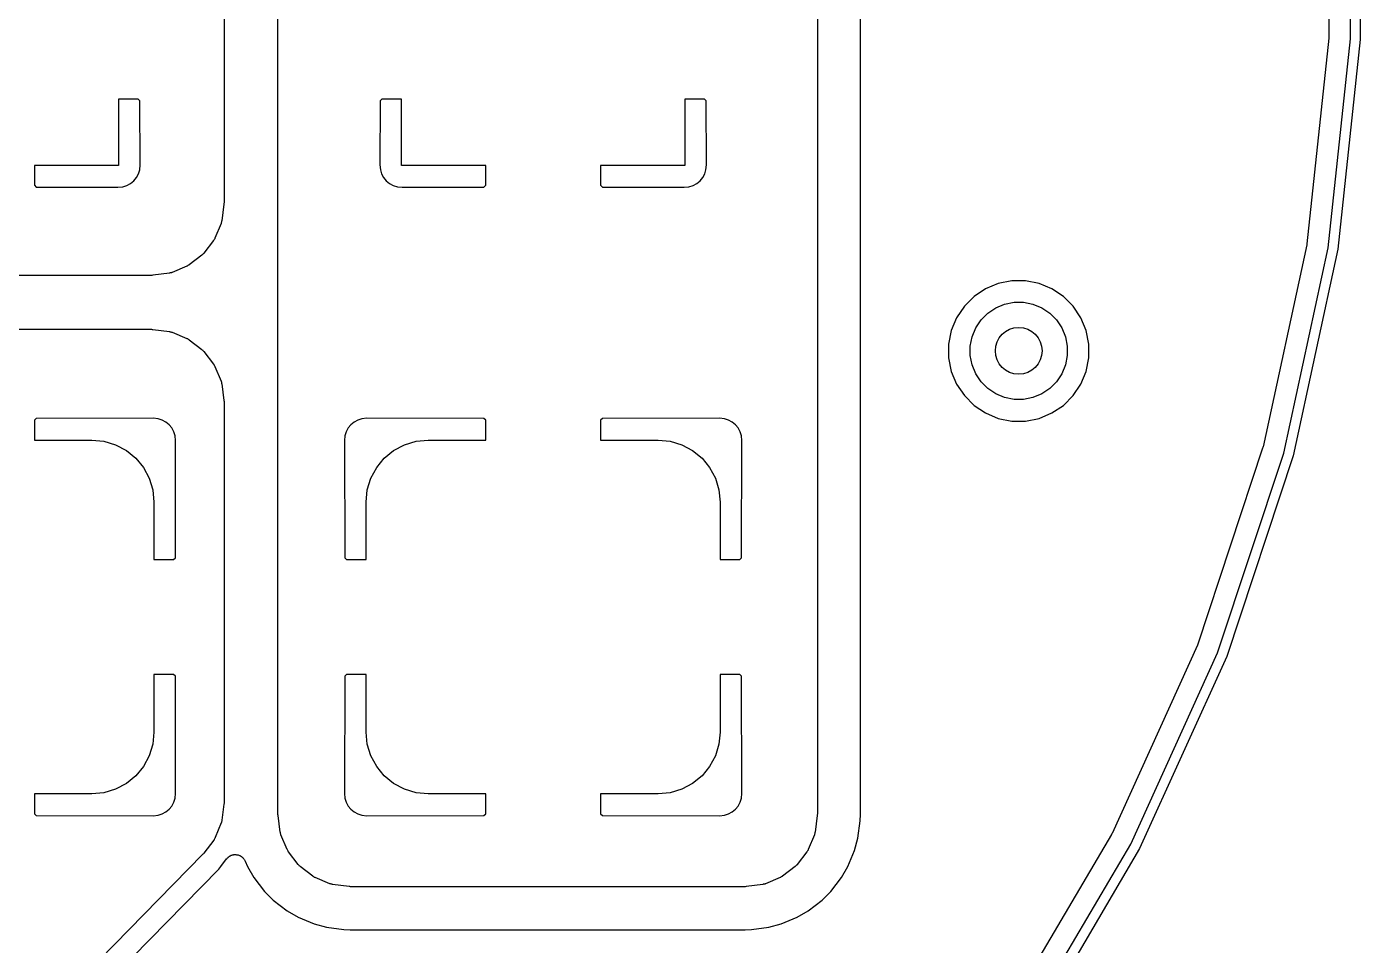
# Model space of a CAD drawing. Extents: x 176.5 to 204.5, y -115.6 to -87.6.
# Drawn here: x 195.07 to 204.5, y -108.75 to -102.26 of the extents above; entities that cross this region are included whole.
import ezdxf

# ---------------------------------------------------------------- set-up
doc = ezdxf.new("R2010")
doc.units = 0
doc.layers.add('BLACK', color=7, linetype='CONTINUOUS')

msp = doc.modelspace()

# ---------------------------------------------------------------- linework, layer by layer
at = {"layer": 'BLACK', "linetype": 'CONTINUOUS'}
for p, q in [((200.66, -97.033), (200.66, -107.818)), ((200.965, -107.821), (200.965, -97.0305)), ((196.85, -107.818), (196.85, -100.315)), ((204.273, -100.87), (204.273, -102.33)), ((204.425, -102.342), (204.425, -100.858)), ((204.495, -100.854), (204.495, -102.346)), ((196.469, -101.478), (196.469, -103.5)), ((204.273, -102.338), (204.118, -103.79)), ((204.267, -103.818), (204.425, -102.342)), ((204.273, -102.33), (204.273, -102.331)), ((204.273, -102.331), (204.273, -102.335)), ((204.273, -102.335), (204.273, -102.338)), ((204.495, -102.346), (204.337, -103.829)), ((195.723, -102.768), (195.723, -103.237)), ((195.863, -102.768), (195.723, -102.768)), ((195.875, -102.781), (195.863, -102.768)), ((197.583, -102.768), (197.571, -102.781)), ((197.723, -102.768), (197.583, -102.768)), ((197.723, -103.237), (197.723, -102.768)), ((199.723, -102.768), (199.723, -103.237)), ((199.863, -102.768), (199.723, -102.768)), ((199.875, -102.781), (199.863, -102.768)), ((195.876, -103.233), (195.875, -102.781)), ((197.571, -102.781), (197.57, -103.233)), ((199.876, -103.233), (199.875, -102.781)), ((195.723, -103.237), (195.129, -103.237)), ((195.129, -103.237), (195.129, -103.377)), ((195.873, -103.267), (195.876, -103.233)), ((197.57, -103.233), (197.573, -103.267)), ((198.317, -103.237), (197.723, -103.237)), ((198.317, -103.377), (198.317, -103.237)), ((199.723, -103.237), (199.129, -103.237)), ((199.129, -103.237), (199.129, -103.377)), ((199.873, -103.267), (199.876, -103.233)), ((195.831, -103.345), (195.85, -103.322)), ((195.85, -103.322), (195.864, -103.296)), ((195.864, -103.296), (195.873, -103.267)), ((197.573, -103.267), (197.582, -103.296)), ((197.582, -103.296), (197.596, -103.322)), ((197.596, -103.322), (197.615, -103.345)), ((199.831, -103.345), (199.85, -103.322)), ((199.85, -103.322), (199.864, -103.296)), ((199.864, -103.296), (199.873, -103.267)), ((195.129, -103.377), (195.142, -103.389)), ((195.142, -103.389), (195.719, -103.39)), ((195.719, -103.39), (195.753, -103.387)), ((195.753, -103.387), (195.782, -103.378)), ((195.782, -103.378), (195.808, -103.364)), ((195.808, -103.364), (195.831, -103.345)), ((197.615, -103.345), (197.638, -103.364)), ((197.638, -103.364), (197.664, -103.378)), ((197.664, -103.378), (197.693, -103.387)), ((197.693, -103.387), (197.727, -103.39)), ((197.727, -103.39), (198.304, -103.389)), ((198.304, -103.389), (198.317, -103.377)), ((199.129, -103.377), (199.142, -103.389)), ((199.142, -103.389), (199.719, -103.39)), ((199.719, -103.39), (199.753, -103.387)), ((199.753, -103.387), (199.782, -103.378)), ((199.782, -103.378), (199.808, -103.364)), ((199.808, -103.364), (199.831, -103.345)), ((196.468, -103.51), (196.453, -103.627)), ((196.469, -103.501), (196.468, -103.506)), ((196.468, -103.506), (196.468, -103.51)), ((196.469, -103.5), (196.469, -103.501)), ((196.448, -103.646), (196.405, -103.75)), ((196.449, -103.642), (196.448, -103.644)), ((196.448, -103.644), (196.448, -103.646)), ((196.451, -103.637), (196.449, -103.642)), ((196.452, -103.632), (196.451, -103.637)), ((196.453, -103.628), (196.452, -103.63)), ((196.452, -103.63), (196.452, -103.632)), ((196.453, -103.627), (196.453, -103.628)), ((196.395, -103.767), (196.326, -103.856)), ((196.396, -103.765), (196.395, -103.767)), ((196.397, -103.764), (196.396, -103.765)), ((196.4, -103.759), (196.397, -103.764)), ((196.403, -103.754), (196.4, -103.759)), ((196.404, -103.751), (196.403, -103.752)), ((196.403, -103.752), (196.403, -103.754)), ((196.405, -103.75), (196.404, -103.751)), ((204.116, -103.798), (203.808, -105.225)), ((204.117, -103.794), (204.116, -103.798)), ((204.118, -103.79), (204.117, -103.791)), ((204.117, -103.791), (204.117, -103.794)), ((196.312, -103.87), (196.223, -103.939)), ((196.314, -103.869), (196.312, -103.87)), ((196.315, -103.868), (196.314, -103.869)), ((196.319, -103.864), (196.315, -103.868)), ((196.323, -103.86), (196.319, -103.864)), ((196.324, -103.859), (196.323, -103.86)), ((196.326, -103.857), (196.324, -103.859)), ((196.326, -103.856), (196.326, -103.857)), ((203.954, -105.269), (204.267, -103.818)), ((204.337, -103.829), (204.021, -105.287)), ((196.083, -103.997), (195.966, -104.012)), ((196.084, -103.997), (196.083, -103.997)), ((196.086, -103.996), (196.084, -103.997)), ((196.092, -103.995), (196.086, -103.996)), ((196.097, -103.994), (196.092, -103.995)), ((196.099, -103.993), (196.097, -103.994)), ((196.101, -103.992), (196.099, -103.993)), ((196.102, -103.992), (196.101, -103.992)), ((196.206, -103.949), (196.102, -103.992)), ((196.207, -103.948), (196.206, -103.949)), ((196.209, -103.947), (196.207, -103.948)), ((196.214, -103.944), (196.209, -103.947)), ((196.219, -103.942), (196.214, -103.944)), ((196.22, -103.941), (196.219, -103.942)), ((196.222, -103.939), (196.22, -103.941)), ((196.223, -103.939), (196.222, -103.939)), ((195.956, -104.013), (192.86, -104.013)), ((195.96, -104.013), (195.956, -104.013)), ((195.965, -104.012), (195.96, -104.013)), ((195.966, -104.012), (195.965, -104.012)), ((201.938, -104.07), (201.848, -104.107)), ((202.034, -104.051), (201.938, -104.07)), ((202.131, -104.051), (202.034, -104.051)), ((202.227, -104.07), (202.131, -104.051)), ((202.317, -104.107), (202.227, -104.07)), ((201.767, -104.162), (201.698, -104.231)), ((201.848, -104.107), (201.767, -104.162)), ((202.398, -104.162), (202.317, -104.107)), ((202.467, -104.231), (202.398, -104.162)), ((201.698, -104.231), (201.643, -104.312)), ((201.816, -104.328), (201.864, -104.28)), ((201.864, -104.28), (201.92, -104.243)), ((201.92, -104.243), (201.982, -104.217)), ((201.982, -104.217), (202.049, -104.203)), ((202.049, -104.203), (202.116, -104.203)), ((202.116, -104.203), (202.182, -104.217)), ((202.182, -104.217), (202.245, -104.243)), ((202.245, -104.243), (202.301, -104.28)), ((202.301, -104.28), (202.349, -104.328)), ((202.521, -104.312), (202.467, -104.231)), ((201.643, -104.312), (201.606, -104.402)), ((201.779, -104.384), (201.816, -104.328)), ((202.349, -104.328), (202.386, -104.384)), ((202.559, -104.402), (202.521, -104.312)), ((193.172, -104.394), (195.956, -104.394)), ((195.956, -104.394), (195.957, -104.394)), ((195.957, -104.394), (195.962, -104.395)), ((195.962, -104.395), (195.966, -104.395)), ((195.966, -104.395), (196.083, -104.41)), ((196.083, -104.41), (196.084, -104.41)), ((196.084, -104.41), (196.086, -104.411)), ((196.086, -104.411), (196.088, -104.411)), ((196.088, -104.411), (196.093, -104.412)), ((196.093, -104.412), (196.098, -104.414)), ((196.098, -104.414), (196.1, -104.415)), ((196.1, -104.415), (196.102, -104.415)), ((196.102, -104.415), (196.206, -104.458)), ((196.206, -104.458), (196.207, -104.459)), ((196.207, -104.459), (196.208, -104.46)), ((196.208, -104.46), (196.21, -104.46)), ((196.21, -104.46), (196.215, -104.463)), ((196.215, -104.463), (196.22, -104.466)), ((196.22, -104.466), (196.221, -104.467)), ((196.221, -104.467), (196.223, -104.468)), ((196.223, -104.468), (196.312, -104.537)), ((201.606, -104.402), (201.587, -104.498)), ((201.739, -104.513), (201.753, -104.446)), ((201.753, -104.446), (201.779, -104.384)), ((202.386, -104.384), (202.412, -104.446)), ((202.412, -104.446), (202.425, -104.513)), ((202.578, -104.498), (202.559, -104.402)), ((196.312, -104.537), (196.313, -104.537)), ((196.313, -104.537), (196.315, -104.539)), ((196.315, -104.539), (196.316, -104.54)), ((196.316, -104.54), (196.32, -104.544)), ((196.32, -104.544), (196.324, -104.548)), ((196.324, -104.548), (196.325, -104.549)), ((196.325, -104.549), (196.326, -104.551)), ((196.326, -104.551), (196.395, -104.64)), ((201.587, -104.498), (201.587, -104.595)), ((201.739, -104.58), (201.739, -104.513)), ((202.425, -104.513), (202.425, -104.58)), ((202.578, -104.595), (202.578, -104.498)), ((196.395, -104.64), (196.395, -104.641)), ((196.395, -104.641), (196.397, -104.643)), ((196.397, -104.643), (196.398, -104.644)), ((196.398, -104.644), (196.4, -104.649)), ((196.4, -104.649), (196.403, -104.654)), ((196.403, -104.654), (196.404, -104.656)), ((196.404, -104.656), (196.405, -104.657)), ((196.405, -104.657), (196.448, -104.761)), ((201.587, -104.595), (201.606, -104.691)), ((201.753, -104.646), (201.739, -104.58)), ((201.779, -104.709), (201.753, -104.646)), ((202.412, -104.646), (202.386, -104.709)), ((202.425, -104.58), (202.412, -104.646)), ((202.559, -104.691), (202.578, -104.595)), ((201.606, -104.691), (201.643, -104.781)), ((201.816, -104.765), (201.779, -104.709)), ((202.386, -104.709), (202.349, -104.765)), ((202.521, -104.781), (202.559, -104.691)), ((196.448, -104.761), (196.448, -104.762)), ((196.448, -104.762), (196.449, -104.764)), ((196.449, -104.764), (196.45, -104.766)), ((196.45, -104.766), (196.451, -104.771)), ((196.451, -104.771), (196.452, -104.777)), ((196.452, -104.777), (196.453, -104.779)), ((196.453, -104.779), (196.453, -104.78)), ((196.453, -104.78), (196.468, -104.897)), ((201.643, -104.781), (201.698, -104.862)), ((201.864, -104.813), (201.816, -104.765)), ((201.92, -104.85), (201.864, -104.813)), ((202.301, -104.813), (202.245, -104.85)), ((202.349, -104.765), (202.301, -104.813)), ((202.467, -104.862), (202.521, -104.781)), ((196.468, -104.897), (196.468, -104.898)), ((196.468, -104.898), (196.469, -104.903)), ((196.469, -104.903), (196.469, -104.907)), ((196.469, -104.907), (196.469, -107.737)), ((201.698, -104.862), (201.767, -104.931)), ((201.767, -104.931), (201.848, -104.985)), ((201.982, -104.876), (201.92, -104.85)), ((202.049, -104.889), (201.982, -104.876)), ((202.116, -104.889), (202.049, -104.889)), ((202.182, -104.876), (202.116, -104.889)), ((202.245, -104.85), (202.182, -104.876)), ((202.317, -104.985), (202.398, -104.931)), ((202.398, -104.931), (202.467, -104.862)), ((195.142, -105.024), (195.129, -105.036)), ((195.969, -105.022), (195.142, -105.024)), ((196.003, -105.026), (195.969, -105.022)), ((196.032, -105.035), (196.003, -105.026)), ((196.058, -105.049), (196.032, -105.035)), ((197.414, -105.035), (197.388, -105.049)), ((197.443, -105.026), (197.414, -105.035)), ((197.477, -105.022), (197.443, -105.026)), ((198.304, -105.024), (197.477, -105.022)), ((198.317, -105.036), (198.304, -105.024)), ((199.142, -105.024), (199.129, -105.036)), ((199.969, -105.022), (199.142, -105.024)), ((200.003, -105.026), (199.969, -105.022)), ((200.032, -105.035), (200.003, -105.026)), ((200.058, -105.049), (200.032, -105.035)), ((201.848, -104.985), (201.938, -105.023)), ((201.938, -105.023), (202.034, -105.042)), ((202.131, -105.042), (202.227, -105.023)), ((202.227, -105.023), (202.317, -104.985)), ((195.129, -105.036), (195.129, -105.176)), ((196.081, -105.068), (196.058, -105.049)), ((196.1, -105.091), (196.081, -105.068)), ((196.114, -105.117), (196.1, -105.091)), ((196.123, -105.146), (196.114, -105.117)), ((197.332, -105.117), (197.323, -105.146)), ((197.346, -105.091), (197.332, -105.117)), ((197.365, -105.068), (197.346, -105.091)), ((197.388, -105.049), (197.365, -105.068)), ((198.317, -105.176), (198.317, -105.036)), ((199.129, -105.036), (199.129, -105.176)), ((200.081, -105.068), (200.058, -105.049)), ((200.1, -105.091), (200.081, -105.068)), ((200.114, -105.117), (200.1, -105.091)), ((200.123, -105.146), (200.114, -105.117)), ((202.034, -105.042), (202.131, -105.042)), ((195.129, -105.176), (195.535, -105.176)), ((195.535, -105.176), (195.621, -105.184)), ((195.621, -105.184), (195.703, -105.209)), ((195.703, -105.209), (195.779, -105.25)), ((196.127, -105.18), (196.123, -105.146)), ((196.125, -106.007), (196.127, -105.18)), ((197.323, -105.146), (197.319, -105.18)), ((197.319, -105.18), (197.321, -106.007)), ((197.667, -105.25), (197.743, -105.209)), ((197.743, -105.209), (197.825, -105.184)), ((197.825, -105.184), (197.91, -105.176)), ((197.91, -105.176), (198.317, -105.176)), ((199.129, -105.176), (199.535, -105.176)), ((199.535, -105.176), (199.621, -105.184)), ((199.621, -105.184), (199.703, -105.209)), ((199.703, -105.209), (199.779, -105.25)), ((200.127, -105.18), (200.123, -105.146)), ((200.125, -106.007), (200.127, -105.18)), ((195.779, -105.25), (195.845, -105.304)), ((195.845, -105.304), (195.899, -105.37)), ((197.547, -105.37), (197.601, -105.304)), ((197.601, -105.304), (197.667, -105.25)), ((199.779, -105.25), (199.845, -105.304)), ((199.845, -105.304), (199.899, -105.37)), ((203.805, -105.233), (203.347, -106.619)), ((203.487, -106.678), (203.954, -105.269)), ((204.021, -105.287), (203.553, -106.704)), ((203.806, -105.229), (203.805, -105.233)), ((203.807, -105.226), (203.806, -105.229)), ((203.808, -105.225), (203.807, -105.226)), ((195.899, -105.37), (195.94, -105.446)), ((197.506, -105.446), (197.547, -105.37)), ((199.899, -105.37), (199.94, -105.446)), ((195.94, -105.446), (195.965, -105.528)), ((197.481, -105.528), (197.506, -105.446)), ((199.94, -105.446), (199.965, -105.528)), ((195.965, -105.528), (195.973, -105.614)), ((197.473, -105.614), (197.481, -105.528)), ((199.965, -105.528), (199.973, -105.614)), ((195.973, -105.614), (195.973, -106.02)), ((197.473, -106.02), (197.473, -105.614)), ((199.973, -105.614), (199.973, -106.02)), ((195.973, -106.02), (196.113, -106.02)), ((196.113, -106.02), (196.125, -106.007)), ((197.321, -106.007), (197.333, -106.02)), ((197.333, -106.02), (197.473, -106.02)), ((199.973, -106.02), (200.113, -106.02)), ((200.113, -106.02), (200.125, -106.007)), ((203.344, -106.626), (202.741, -107.956)), ((203.345, -106.623), (203.344, -106.626)), ((203.347, -106.62), (203.345, -106.623)), ((203.347, -106.619), (203.347, -106.62)), ((202.874, -108.03), (203.487, -106.678)), ((203.553, -106.704), (202.936, -108.062)), ((195.973, -106.832), (195.973, -107.239)), ((196.113, -106.832), (195.973, -106.832)), ((196.125, -106.845), (196.113, -106.832)), ((196.127, -107.672), (196.125, -106.845)), ((197.321, -106.845), (197.319, -107.672)), ((197.333, -106.832), (197.321, -106.845)), ((197.473, -106.832), (197.333, -106.832)), ((197.473, -107.239), (197.473, -106.832)), ((199.973, -106.832), (199.973, -107.239)), ((200.113, -106.832), (199.973, -106.832)), ((200.125, -106.845), (200.113, -106.832)), ((200.127, -107.672), (200.125, -106.845)), ((195.973, -107.239), (195.965, -107.324)), ((197.481, -107.324), (197.473, -107.239)), ((199.973, -107.239), (199.965, -107.324)), ((195.965, -107.324), (195.94, -107.406)), ((197.506, -107.406), (197.481, -107.324)), ((199.965, -107.324), (199.94, -107.406)), ((195.899, -107.482), (195.845, -107.548)), ((195.94, -107.406), (195.899, -107.482)), ((197.547, -107.482), (197.506, -107.406)), ((197.601, -107.548), (197.547, -107.482)), ((199.899, -107.482), (199.845, -107.548)), ((199.94, -107.406), (199.899, -107.482)), ((195.845, -107.548), (195.779, -107.602)), ((197.667, -107.602), (197.601, -107.548)), ((199.845, -107.548), (199.779, -107.602)), ((195.621, -107.668), (195.535, -107.676)), ((195.703, -107.643), (195.621, -107.668)), ((195.779, -107.602), (195.703, -107.643)), ((196.123, -107.706), (196.127, -107.672)), ((197.319, -107.672), (197.323, -107.706)), ((197.743, -107.643), (197.667, -107.602)), ((197.825, -107.668), (197.743, -107.643)), ((197.91, -107.676), (197.825, -107.668)), ((199.621, -107.668), (199.535, -107.676)), ((199.703, -107.643), (199.621, -107.668)), ((199.779, -107.602), (199.703, -107.643)), ((200.123, -107.706), (200.127, -107.672)), ((195.535, -107.676), (195.129, -107.676)), ((195.129, -107.676), (195.129, -107.816)), ((196.081, -107.784), (196.1, -107.761)), ((196.1, -107.761), (196.114, -107.735)), ((196.114, -107.735), (196.123, -107.706)), ((196.468, -107.747), (196.453, -107.862)), ((196.469, -107.743), (196.468, -107.747)), ((196.469, -107.737), (196.469, -107.738)), ((196.469, -107.738), (196.469, -107.743)), ((197.323, -107.706), (197.332, -107.735)), ((197.332, -107.735), (197.346, -107.761)), ((197.346, -107.761), (197.365, -107.784)), ((198.317, -107.676), (197.91, -107.676)), ((198.317, -107.816), (198.317, -107.676)), ((199.535, -107.676), (199.129, -107.676)), ((199.129, -107.676), (199.129, -107.816)), ((200.081, -107.784), (200.1, -107.761)), ((200.1, -107.761), (200.114, -107.735)), ((200.114, -107.735), (200.123, -107.706)), ((195.129, -107.816), (195.142, -107.828)), ((195.142, -107.828), (195.969, -107.83)), ((195.969, -107.83), (196.003, -107.826)), ((196.003, -107.826), (196.032, -107.817)), ((196.032, -107.817), (196.058, -107.803)), ((196.058, -107.803), (196.081, -107.784)), ((196.85, -107.822), (196.85, -107.818)), ((196.851, -107.827), (196.85, -107.822)), ((196.851, -107.828), (196.851, -107.827)), ((196.866, -107.945), (196.851, -107.828)), ((197.365, -107.784), (197.388, -107.803)), ((197.388, -107.803), (197.414, -107.817)), ((197.414, -107.817), (197.443, -107.826)), ((197.443, -107.826), (197.477, -107.83)), ((197.477, -107.83), (198.304, -107.828)), ((198.304, -107.828), (198.317, -107.816)), ((199.129, -107.816), (199.142, -107.828)), ((199.142, -107.828), (199.969, -107.83)), ((199.969, -107.83), (200.003, -107.826)), ((200.003, -107.826), (200.032, -107.817)), ((200.032, -107.817), (200.058, -107.803)), ((200.058, -107.803), (200.081, -107.784)), ((200.659, -107.828), (200.644, -107.945)), ((200.66, -107.819), (200.659, -107.824)), ((200.659, -107.824), (200.659, -107.828)), ((200.66, -107.818), (200.66, -107.819)), ((200.962, -107.865), (200.965, -107.821)), ((196.448, -107.881), (196.406, -107.984)), ((196.449, -107.88), (196.448, -107.881)), ((196.45, -107.878), (196.449, -107.88)), ((196.451, -107.873), (196.45, -107.878)), ((196.453, -107.867), (196.451, -107.873)), ((196.453, -107.862), (196.453, -107.864)), ((196.453, -107.864), (196.453, -107.865)), ((196.453, -107.865), (196.453, -107.867)), ((196.866, -107.946), (196.866, -107.945)), ((196.867, -107.948), (196.866, -107.946)), ((196.868, -107.954), (196.867, -107.948)), ((196.869, -107.959), (196.868, -107.954)), ((200.642, -107.955), (200.64, -107.96)), ((200.643, -107.95), (200.642, -107.955)), ((200.644, -107.946), (200.643, -107.948)), ((200.643, -107.948), (200.643, -107.95)), ((200.644, -107.945), (200.644, -107.946)), ((200.946, -107.989), (200.962, -107.865)), ((196.397, -108.002), (196.326, -108.094)), ((196.398, -108), (196.397, -108.002)), ((196.399, -107.998), (196.398, -108)), ((196.401, -107.994), (196.399, -107.998)), ((196.404, -107.989), (196.401, -107.994)), ((196.405, -107.987), (196.404, -107.989)), ((196.406, -107.985), (196.405, -107.987)), ((196.406, -107.984), (196.406, -107.985)), ((196.87, -107.961), (196.869, -107.959)), ((196.871, -107.963), (196.87, -107.961)), ((196.871, -107.964), (196.871, -107.963)), ((196.914, -108.068), (196.871, -107.964)), ((200.639, -107.964), (200.596, -108.068)), ((200.64, -107.96), (200.639, -107.962)), ((200.639, -107.962), (200.639, -107.964)), ((200.922, -108.076), (200.946, -107.989)), ((202.737, -107.963), (201.996, -109.221)), ((202.121, -109.309), (202.874, -108.03)), ((202.738, -107.96), (202.737, -107.963)), ((202.74, -107.957), (202.738, -107.96)), ((202.741, -107.956), (202.74, -107.957)), ((196.32, -108.102), (194.868, -109.581)), ((196.323, -108.098), (196.32, -108.102)), ((196.326, -108.095), (196.323, -108.098)), ((196.326, -108.094), (196.326, -108.095)), ((196.447, -108.188), (196.487, -108.134)), ((196.487, -108.134), (196.488, -108.133)), ((196.488, -108.133), (196.492, -108.129)), ((196.492, -108.129), (196.495, -108.126)), ((196.495, -108.126), (196.497, -108.124)), ((196.497, -108.124), (196.498, -108.122)), ((196.498, -108.122), (196.503, -108.119)), ((196.503, -108.119), (196.506, -108.116)), ((196.506, -108.116), (196.509, -108.115)), ((196.509, -108.115), (196.51, -108.114)), ((196.51, -108.114), (196.515, -108.112)), ((196.515, -108.112), (196.52, -108.109)), ((196.52, -108.109), (196.522, -108.109)), ((196.522, -108.109), (196.524, -108.108)), ((196.524, -108.108), (196.529, -108.107)), ((196.529, -108.107), (196.534, -108.105)), ((196.534, -108.105), (196.536, -108.105)), ((196.536, -108.105), (196.539, -108.104)), ((196.539, -108.104), (196.544, -108.104)), ((196.544, -108.104), (196.549, -108.104)), ((196.549, -108.104), (196.551, -108.104)), ((196.551, -108.104), (196.553, -108.104)), ((196.553, -108.104), (196.558, -108.105)), ((196.558, -108.105), (196.563, -108.105)), ((196.563, -108.105), (196.566, -108.106)), ((196.566, -108.106), (196.568, -108.106)), ((196.568, -108.106), (196.573, -108.108)), ((196.573, -108.108), (196.578, -108.11)), ((196.578, -108.11), (196.58, -108.111)), ((196.58, -108.111), (196.582, -108.112)), ((196.582, -108.112), (196.586, -108.114)), ((196.586, -108.114), (196.591, -108.117)), ((196.591, -108.117), (196.593, -108.118)), ((196.593, -108.118), (196.595, -108.119)), ((196.595, -108.119), (196.598, -108.123)), ((196.598, -108.123), (196.602, -108.126)), ((196.602, -108.126), (196.604, -108.128)), ((196.604, -108.128), (196.605, -108.13)), ((196.605, -108.13), (196.608, -108.134)), ((196.608, -108.134), (196.612, -108.138)), ((196.612, -108.138), (196.613, -108.14)), ((196.613, -108.14), (196.614, -108.142)), ((196.614, -108.142), (196.616, -108.146)), ((196.915, -108.069), (196.914, -108.068)), ((196.916, -108.071), (196.915, -108.069)), ((196.919, -108.076), (196.916, -108.071)), ((196.921, -108.081), (196.919, -108.076)), ((196.922, -108.082), (196.921, -108.081)), ((196.924, -108.084), (196.922, -108.082)), ((196.924, -108.085), (196.924, -108.084)), ((196.993, -108.174), (196.924, -108.085)), ((200.586, -108.085), (200.517, -108.174)), ((200.587, -108.083), (200.586, -108.085)), ((200.588, -108.082), (200.587, -108.083)), ((200.591, -108.077), (200.588, -108.082)), ((200.594, -108.072), (200.591, -108.077)), ((200.595, -108.069), (200.594, -108.07)), ((200.594, -108.07), (200.594, -108.072)), ((200.596, -108.068), (200.595, -108.069)), ((200.875, -108.189), (200.922, -108.076)), ((202.936, -108.062), (202.179, -109.347)), ((194.986, -109.678), (196.431, -108.207)), ((196.431, -108.207), (196.447, -108.188)), ((196.616, -108.146), (196.619, -108.151)), ((196.619, -108.151), (196.635, -108.189)), ((196.635, -108.189), (196.679, -108.267)), ((196.994, -108.176), (196.993, -108.174)), ((196.995, -108.177), (196.994, -108.176)), ((196.999, -108.181), (196.995, -108.177)), ((197.003, -108.185), (196.999, -108.181)), ((197.004, -108.186), (197.003, -108.185)), ((197.006, -108.188), (197.004, -108.186)), ((197.007, -108.188), (197.006, -108.188)), ((197.096, -108.257), (197.007, -108.188)), ((200.503, -108.188), (200.414, -108.257)), ((200.505, -108.187), (200.503, -108.188)), ((200.506, -108.186), (200.505, -108.187)), ((200.51, -108.182), (200.506, -108.186)), ((200.514, -108.178), (200.51, -108.182)), ((200.515, -108.177), (200.514, -108.178)), ((200.517, -108.175), (200.515, -108.177)), ((200.517, -108.174), (200.517, -108.175)), ((200.831, -108.267), (200.875, -108.189)), ((196.679, -108.267), (196.754, -108.364)), ((197.098, -108.258), (197.096, -108.257)), ((197.099, -108.259), (197.098, -108.258)), ((197.104, -108.262), (197.099, -108.259)), ((197.109, -108.265), (197.104, -108.262)), ((197.111, -108.265), (197.109, -108.265)), ((197.112, -108.266), (197.111, -108.265)), ((197.113, -108.267), (197.112, -108.266)), ((197.217, -108.31), (197.113, -108.267)), ((197.219, -108.31), (197.217, -108.31)), ((197.221, -108.311), (197.219, -108.31)), ((197.226, -108.313), (197.221, -108.311)), ((197.231, -108.314), (197.226, -108.313)), ((197.233, -108.314), (197.231, -108.314)), ((197.235, -108.315), (197.233, -108.314)), ((197.236, -108.315), (197.235, -108.315)), ((197.353, -108.33), (197.236, -108.315)), ((197.357, -108.33), (197.353, -108.33)), ((197.362, -108.331), (197.357, -108.33)), ((197.363, -108.331), (197.362, -108.331)), ((200.147, -108.331), (197.363, -108.331)), ((200.151, -108.331), (200.147, -108.331)), ((200.156, -108.33), (200.151, -108.331)), ((200.157, -108.33), (200.156, -108.33)), ((200.274, -108.315), (200.157, -108.33)), ((200.275, -108.315), (200.274, -108.315)), ((200.277, -108.314), (200.275, -108.315)), ((200.283, -108.313), (200.277, -108.314)), ((200.288, -108.312), (200.283, -108.313)), ((200.29, -108.311), (200.288, -108.312)), ((200.292, -108.31), (200.29, -108.311)), ((200.293, -108.31), (200.292, -108.31)), ((200.397, -108.267), (200.293, -108.31)), ((200.398, -108.266), (200.397, -108.267)), ((200.4, -108.265), (200.398, -108.266)), ((200.405, -108.262), (200.4, -108.265)), ((200.41, -108.26), (200.405, -108.262)), ((200.411, -108.259), (200.41, -108.26)), ((200.413, -108.257), (200.411, -108.259)), ((200.414, -108.257), (200.413, -108.257)), ((200.756, -108.364), (200.831, -108.267)), ((196.754, -108.364), (196.817, -108.427)), ((200.693, -108.427), (200.756, -108.364)), ((196.817, -108.427), (196.914, -108.502)), ((196.914, -108.502), (196.992, -108.546)), ((200.518, -108.546), (200.596, -108.502)), ((200.596, -108.502), (200.693, -108.427)), ((196.992, -108.546), (197.105, -108.593)), ((197.105, -108.593), (197.192, -108.617)), ((200.318, -108.617), (200.405, -108.593)), ((200.405, -108.593), (200.518, -108.546)), ((197.192, -108.617), (197.316, -108.633)), ((197.316, -108.633), (197.36, -108.636)), ((197.36, -108.636), (200.15, -108.636)), ((200.15, -108.636), (200.194, -108.633)), ((200.194, -108.633), (200.318, -108.617))]:
    msp.add_line(p, q, dxfattribs=at)
at = {"layer": 'BLACK'}
msp.add_circle((202.082, -104.546), 0.1651, dxfattribs=at)

doc.saveas('drawing.dxf')
